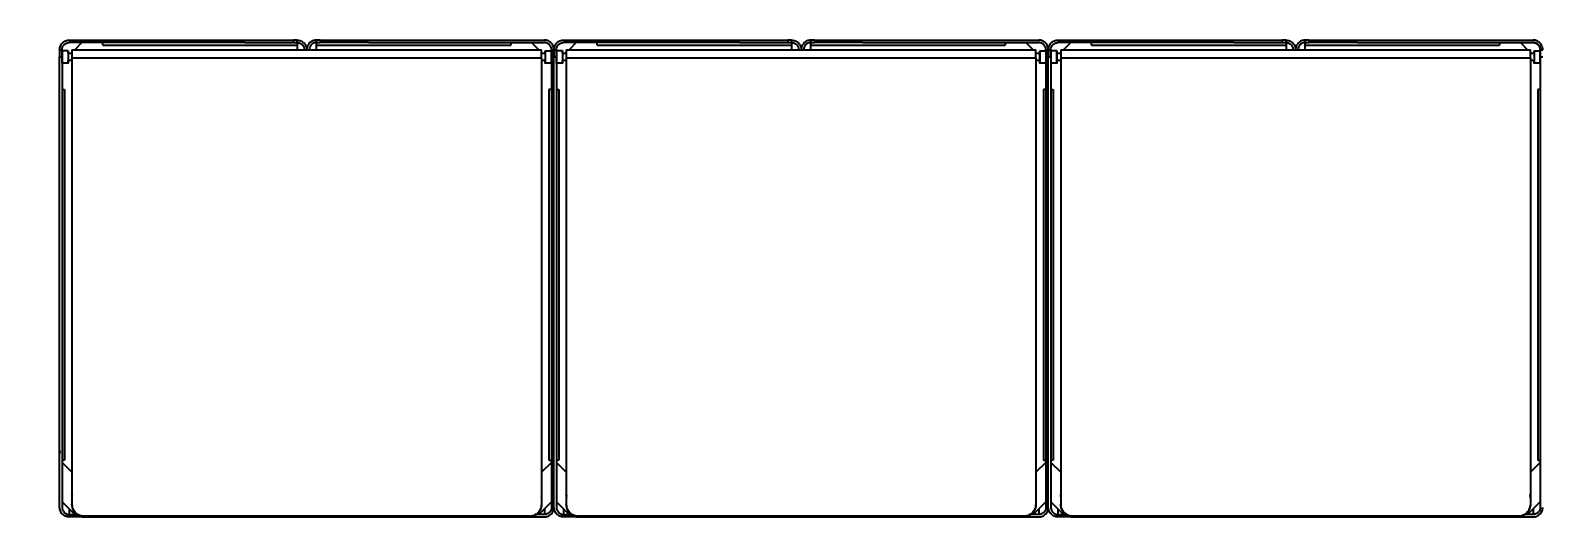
# Model space of a CAD drawing. Header units: millimetres. Extents: x 10782 to 23587, y 24555 to 29687.
# Drawn here: x 21192 to 22415, y 26715 to 27117 of the extents above; entities that cross this region are included whole.
import ezdxf

# ---------------------------------------------------------------- set-up
doc = ezdxf.new("R2010")
doc.units = ezdxf.units.MM
doc.header["$LTSCALE"] = 3
doc.layers.add('DomyÅ›lny', color=7, linetype='Continuous')
doc.styles.get("Standard").update_dxf_attribs({"font": 'arial.ttf'})
doc.dimstyles.new('MATEUSZ', dxfattribs={"dimtxt": 35, "dimasz": 16, "dimexe": 0.18, "dimexo": 0.0625, "dimgap": 0.09, "dimtad": 0, "dimdec": 0, "dimdsep": 46, "dimtxsty": 'Standard', "dimblk": 'DOT', "dimcen": 0.09, "dimse1": 1, "dimse2": 1, "dimadec": 0, "dimazin": 0, "dimtfac": 1, "dimtdec": 0, "dimtofl": 0, "dimtmove": 0, "dimatfit": 3, "dimfxl": 1, "dimtolj": 1, "dimtzin": 0, "dimlwd": 9, "dimlwe": 9, "dimarcsym": 0})

# ---------------------------------------------------------------- blocks, each defined once
blk = doc.blocks.new('_Dot')
at = {"color": 0, "linetype": 'ByBlock', "lineweight": -2}
blk.add_line((-0.5, 0), (-1, 0), dxfattribs=at)
at = {"color": 0, "linetype": 'ByBlock', "const_width": 0.5}
blk.add_lwpolyline([(-0.25, 0, 1), (0.25, 0, 1)], format="xyb", close=True, dxfattribs=at)
blk = doc.blocks.new('*D72')
at = {"color": 0, "lineweight": 9, "transparency": 16777216}
for p, q in [((20998.5, 27092.6), (20998.5, 26954.4)), ((20998.5, 26738.6), (20998.5, 26876.9))]:
    blk.add_line(p, q, dxfattribs=at)
at = {"layer": 'Defpoints', "color": 0, "transparency": 16777216}
for p in [(20998.5, 27108.6), (21223.1, 27108.6), (21235.3, 26722.6)]:
    blk.add_point(p, dxfattribs=at)
at = {"color": 0, "lineweight": 9, "transparency": 16777216, "xscale": 16, "yscale": 16, "zscale": 16}
for p, rotation in [((20998.5, 27108.6), 90), ((20998.5, 26722.6), 270)]:
    blk.add_blockref('_Dot', p, dxfattribs=dict(at, rotation=rotation))
at = {"color": 0, "transparency": 16777216, "insert": (20998.5, 26915.6), "char_height": 35, "attachment_point": 5, "rotation": 90}
blk.add_mtext('\\A1;386', dxfattribs=at)

msp = doc.modelspace()

# ---------------------------------------------------------------- linework, layer by layer
at = {"layer": 'DomyÅ›lny'}
for p, q in [((21223.1, 27108.6), (21404.6, 27108.6)), ((21365.3, 27106.6), (21223.1, 27106.6)), ((21233.4, 27106.6), (21227.7, 27100.8)), ((21250.3, 27104.6), (21250.3, 27106.6)), ((21365.3, 27106.6), (21404.6, 27106.6)), ((21404.6, 27108.6), (21404.6, 27106.6)), ((21407.6, 27108.6), (21407.6, 27106.6)), ((21407.6, 27106.6), (21407.6, 27108.6)), ((21407.6, 27106.6), (21407.6, 27104.6)), ((21407.6, 27106.6), (21407.6, 27100.8)), ((21423.1, 27108.6), (21423.1, 27106.6)), ((21423.1, 27106.6), (21423.1, 27108.6)), ((21423.1, 27104.6), (21423.1, 27106.6)), ((21423.1, 27100.8), (21423.1, 27106.6)), ((21426.1, 27108.6), (21426.1, 27106.6)), ((21426.1, 27108.6), (21607.6, 27108.6)), ((21465.3, 27106.6), (21426.1, 27106.6)), ((21465.3, 27106.6), (21607.6, 27106.6)), ((21580.3, 27106.6), (21580.3, 27104.6)), ((21597.2, 27106.6), (21603, 27100.8)), ((21623.1, 27108.6), (21804.6, 27108.6)), ((21765.3, 27106.6), (21623.1, 27106.6)), ((21633.4, 27106.6), (21627.7, 27100.8)), ((21650.3, 27104.6), (21650.3, 27106.6)), ((21765.3, 27106.6), (21804.6, 27106.6)), ((21804.6, 27108.6), (21804.6, 27106.6)), ((21807.6, 27106.6), (21807.6, 27108.6)), ((21807.6, 27108.6), (21807.6, 27106.6)), ((21807.6, 27106.6), (21807.6, 27104.6)), ((21807.6, 27106.6), (21807.6, 27100.8)), ((21823.1, 27108.6), (21823.1, 27106.6)), ((21823.1, 27106.6), (21823.1, 27108.6)), ((21823.1, 27104.6), (21823.1, 27106.6)), ((21823.1, 27100.8), (21823.1, 27106.6)), ((21826.1, 27108.6), (22007.6, 27108.6)), ((21826.1, 27108.6), (21826.1, 27106.6)), ((21865.3, 27106.6), (21826.1, 27106.6)), ((21865.3, 27106.6), (22007.6, 27106.6)), ((21980.3, 27106.6), (21980.3, 27104.6)), ((21997.2, 27106.6), (22003, 27100.8)), ((22023.1, 27108.6), (22204.6, 27108.6)), ((22165.3, 27106.6), (22023.1, 27106.6)), ((22033.4, 27106.6), (22027.7, 27100.8)), ((22050.3, 27104.6), (22050.3, 27106.6)), ((22165.3, 27106.6), (22204.6, 27106.6)), ((22204.6, 27108.6), (22204.6, 27106.6)), ((22207.6, 27108.6), (22207.6, 27106.6)), ((22207.6, 27106.6), (22207.6, 27108.6)), ((22207.6, 27106.6), (22207.6, 27104.6)), ((22207.6, 27106.6), (22207.6, 27100.8)), ((22223.1, 27108.6), (22223.1, 27106.6)), ((22223.1, 27106.6), (22223.1, 27108.6)), ((22223.1, 27104.6), (22223.1, 27106.6)), ((22223.1, 27100.8), (22223.1, 27106.6)), ((22226.1, 27108.6), (22407.6, 27108.6)), ((22226.1, 27108.6), (22226.1, 27106.6)), ((22265.3, 27106.6), (22226.1, 27106.6)), ((22265.3, 27106.6), (22407.6, 27106.6)), ((22380.3, 27106.6), (22380.3, 27104.6)), ((22397.2, 27106.6), (22403, 27100.8)), ((21215.3, 27100.8), (21217.3, 27100.8)), ((21215.3, 26730.3), (21215.3, 27095)), ((21215.3, 27095), (21217.3, 27095)), ((21222.3, 27100), (21217.3, 27100)), ((21217.3, 27095), (21217.3, 26730.3)), ((21222.3, 27098), (21225.3, 27098)), ((21225.3, 27100.8), (21605.3, 27100.8)), ((21225.3, 27094.2), (21225.3, 26733)), ((21225.3, 27094.2), (21605.3, 27094.2)), ((21250.3, 27104.6), (21407.6, 27104.6)), ((21423.1, 27104.6), (21580.3, 27104.6)), ((21605.3, 27098), (21608.3, 27098)), ((21605.3, 27094.2), (21605.3, 26733)), ((21608.3, 27100), (21613.3, 27100)), ((21613.3, 27100.8), (21615.3, 27100.8)), ((21613.3, 27095), (21613.3, 26730.3)), ((21613.3, 27095), (21615.3, 27095)), ((21615.3, 27100.8), (21617.3, 27100.8)), ((21615.3, 26730.3), (21615.3, 27095)), ((21615.3, 26730.3), (21615.3, 27095)), ((21615.3, 27095), (21617.3, 27095)), ((21622.3, 27100), (21617.3, 27100)), ((21617.3, 27095), (21617.3, 26730.3)), ((21622.3, 27098), (21625.3, 27098)), ((21625.3, 27100.8), (22005.3, 27100.8)), ((21625.3, 27094.2), (21625.3, 26733)), ((21625.3, 27094.2), (22005.3, 27094.2)), ((21650.3, 27104.6), (21807.6, 27104.6)), ((21823.1, 27104.6), (21980.3, 27104.6)), ((22005.3, 27098), (22008.3, 27098)), ((22005.3, 27094.2), (22005.3, 26733)), ((22008.3, 27100), (22013.3, 27100)), ((22013.3, 27100.8), (22015.3, 27100.8)), ((22013.3, 27095), (22013.3, 26730.3)), ((22013.3, 27095), (22015.3, 27095)), ((22015.3, 27100.8), (22017.3, 27100.8)), ((22015.3, 26730.3), (22015.3, 27095)), ((22015.3, 27095), (22017.3, 27095)), ((22015.3, 26730.3), (22015.3, 27095)), ((22022.3, 27100), (22017.3, 27100)), ((22017.3, 27095), (22017.3, 26730.3)), ((22022.3, 27098), (22025.3, 27098)), ((22025.3, 27100.8), (22405.3, 27100.8)), ((22025.3, 27094.2), (22025.3, 26733)), ((22025.3, 27094.2), (22405.3, 27094.2)), ((22050.3, 27104.6), (22207.6, 27104.6)), ((22223.1, 27104.6), (22380.3, 27104.6)), ((22405.3, 27098), (22408.3, 27098)), ((22405.3, 27094.2), (22405.3, 26733)), ((22408.3, 27100), (22413.3, 27100)), ((22413.3, 27100.8), (22415.3, 27100.8)), ((22413.3, 27095), (22413.3, 26730.3)), ((22413.3, 27095), (22415.3, 27095)), ((21222.3, 27090), (21217.3, 27090)), ((21225.3, 27092), (21222.3, 27092)), ((21608.3, 27092), (21605.3, 27092)), ((21613.3, 27090), (21608.3, 27090)), ((21622.3, 27090), (21617.3, 27090)), ((21625.3, 27092), (21622.3, 27092)), ((22008.3, 27092), (22005.3, 27092)), ((22013.3, 27090), (22008.3, 27090)), ((22022.3, 27090), (22017.3, 27090)), ((22025.3, 27092), (22022.3, 27092)), ((22408.3, 27092), (22405.3, 27092)), ((22413.3, 27090), (22408.3, 27090)), ((21217.3, 27068.5), (21219.3, 27068.5)), ((21219.3, 27068.5), (21219.3, 26768.5)), ((21611.3, 27068.5), (21611.3, 26768.5)), ((21613.3, 27068.5), (21611.3, 27068.5)), ((21617.3, 27068.5), (21619.3, 27068.5)), ((21619.3, 27068.5), (21619.3, 26768.5)), ((22013.3, 27068.5), (22011.3, 27068.5)), ((22011.3, 27068.5), (22011.3, 26768.5)), ((22017.3, 27068.5), (22019.3, 27068.5)), ((22019.3, 27068.5), (22019.3, 26768.5)), ((22413.3, 27068.5), (22411.3, 27068.5)), ((22411.3, 27068.5), (22411.3, 26768.5)), ((21219.3, 26768.5), (21217.3, 26768.5)), ((21217.3, 26766.8), (21225.3, 26758.8)), ((21613.3, 26766.8), (21605.3, 26758.8)), ((21611.3, 26768.5), (21613.3, 26768.5)), ((21619.3, 26768.5), (21617.3, 26768.5)), ((21617.3, 26766.8), (21625.3, 26758.8)), ((22013.3, 26766.8), (22005.3, 26758.8)), ((22011.3, 26768.5), (22013.3, 26768.5)), ((22019.3, 26768.5), (22017.3, 26768.5)), ((22017.3, 26766.8), (22025.3, 26758.8)), ((22413.3, 26766.8), (22405.3, 26758.8)), ((22411.3, 26768.5), (22413.3, 26768.5)), ((21217.3, 26734.9), (21227.6, 26724.6)), ((21223.1, 26729.1), (21223.1, 26724.6)), ((21225.3, 26733), (21225.3, 26732.5)), ((21613.3, 26734.9), (21603.1, 26724.6)), ((21605.3, 26733), (21605.3, 26732.5)), ((21607.6, 26729.1), (21607.6, 26724.6)), ((21617.3, 26734.9), (21627.6, 26724.6)), ((21623.1, 26729.1), (21623.1, 26724.6)), ((21625.3, 26733), (21625.3, 26732.5)), ((22013.3, 26734.9), (22003.1, 26724.6)), ((22005.3, 26733), (22005.3, 26732.5)), ((22007.6, 26729.1), (22007.6, 26724.6)), ((22017.3, 26734.9), (22027.6, 26724.6)), ((22023.1, 26729.1), (22023.1, 26724.6)), ((22025.3, 26733), (22025.3, 26732.5)), ((22413.3, 26734.9), (22403.1, 26724.6)), ((22405.3, 26733), (22405.3, 26732.5)), ((22407.6, 26729.1), (22407.6, 26724.6)), ((21223.1, 26724.6), (21230.1, 26724.6)), ((21259.4, 26722.6), (21223.1, 26722.6)), ((21595.3, 26723.2), (21235.3, 26723.2)), ((21235.3, 26723.2), (21235.3, 26722.6)), ((21235.3, 26722.6), (21595.3, 26722.6)), ((21571.2, 26722.6), (21607.6, 26722.6)), ((21595.3, 26723.2), (21595.3, 26722.6)), ((21607.6, 26724.6), (21600.6, 26724.6)), ((21623.1, 26724.6), (21630.1, 26724.6)), ((21659.4, 26722.6), (21623.1, 26722.6)), ((21995.3, 26723.2), (21635.3, 26723.2)), ((21635.3, 26723.2), (21635.3, 26722.6)), ((21635.3, 26722.6), (21995.3, 26722.6)), ((21971.2, 26722.6), (22007.6, 26722.6)), ((21995.3, 26723.2), (21995.3, 26722.6)), ((22007.6, 26724.6), (22000.6, 26724.6)), ((22023.1, 26724.6), (22030.1, 26724.6)), ((22059.4, 26722.6), (22023.1, 26722.6)), ((22035.3, 26723.2), (22035.3, 26722.6)), ((22395.3, 26723.2), (22035.3, 26723.2)), ((22035.3, 26722.6), (22395.3, 26722.6)), ((22371.2, 26722.6), (22407.6, 26722.6)), ((22395.3, 26723.2), (22395.3, 26722.6)), ((22407.6, 26724.6), (22400.6, 26724.6))]:
    msp.add_line(p, q, dxfattribs=at)
for points in [[(21215.3, 27100.8, 0), (21215.4, 27101.6, 0), (21215.5, 27102.4, 0), (21215.7, 27103.1, 0), (21215.9, 27103.8, 0), (21216.3, 27104.5, 0), (21216.7, 27105.2, 0), (21217.1, 27105.8, 0), (21217.6, 27106.4, 0), (21218.2, 27106.9, 0), (21218.8, 27107.3, 0), (21219.5, 27107.7, 0), (21220.2, 27108, 0), (21220.9, 27108.3, 0), (21221.6, 27108.5, 0), (21222.3, 27108.6, 0), (21223.1, 27108.6, 0)], [(21217.3, 27100.8, 0), (21217.4, 27101.4, 0), (21217.4, 27102, 0), (21217.6, 27102.5, 0), (21217.8, 27103.1, 0), (21218, 27103.6, 0), (21218.3, 27104.1, 0), (21218.7, 27104.5, 0), (21219.1, 27105, 0), (21219.5, 27105.3, 0), (21219.9, 27105.7, 0), (21220.4, 27105.9, 0), (21220.9, 27106.2, 0), (21221.5, 27106.4, 0), (21222, 27106.5, 0), (21222.5, 27106.6, 0), (21223.1, 27106.6, 0)], [(21407.6, 27108.6, 0), (21407.6, 27108.6, 0), (21407.6, 27108.6, 0), (21407.6, 27108.6, 0), (21407.6, 27108.6, 0), (21407.6, 27108.6, 0), (21407.6, 27108.6, 0), (21407.6, 27108.6, 0), (21407.6, 27108.6, 0), (21407.6, 27108.6, 0), (21407.6, 27108.6, 0), (21407.6, 27108.6, 0), (21407.6, 27108.6, 0), (21407.5, 27108.6, 0), (21407.5, 27108.6, 0), (21407.2, 27108.6, 0), (21404.6, 27108.6, 0)], [(21404.6, 27106.6, 0), (21407.6, 27106.6, 0)], [(21407.6, 27108.6, 0), (21408.3, 27108.6, 0), (21409.1, 27108.4, 0), (21409.9, 27108.3, 0), (21410.6, 27108, 0), (21411.3, 27107.7, 0), (21411.9, 27107.3, 0), (21412.5, 27106.8, 0), (21413.1, 27106.3, 0), (21413.6, 27105.7, 0), (21414.1, 27105.1, 0), (21414.4, 27104.4, 0), (21414.8, 27103.8, 0), (21415, 27103.1, 0), (21415.2, 27102.3, 0), (21415.3, 27101.6, 0), (21415.3, 27100.8, 0)], [(21407.6, 27106.6, 0), (21408.2, 27106.6, 0), (21408.7, 27106.5, 0), (21409.3, 27106.3, 0), (21409.8, 27106.1, 0), (21410.3, 27105.9, 0), (21410.8, 27105.6, 0), (21411.3, 27105.3, 0), (21411.7, 27104.9, 0), (21412.1, 27104.4, 0), (21412.4, 27104, 0), (21412.7, 27103.5, 0), (21412.9, 27103, 0), (21413.1, 27102.5, 0), (21413.2, 27101.9, 0), (21413.3, 27101.4, 0), (21413.3, 27100.8, 0)], [(21423.1, 27108.6, 0), (21422.3, 27108.6, 0), (21421.6, 27108.4, 0), (21420.8, 27108.3, 0), (21420.1, 27108, 0), (21419.4, 27107.7, 0), (21418.7, 27107.3, 0), (21418.1, 27106.8, 0), (21417.6, 27106.3, 0), (21417.1, 27105.7, 0), (21416.6, 27105.1, 0), (21416.2, 27104.4, 0), (21415.9, 27103.8, 0), (21415.7, 27103.1, 0), (21415.5, 27102.3, 0), (21415.4, 27101.6, 0), (21415.3, 27100.8, 0)], [(21423.1, 27106.6, 0), (21422.5, 27106.6, 0), (21421.9, 27106.5, 0), (21421.4, 27106.3, 0), (21420.8, 27106.1, 0), (21420.3, 27105.9, 0), (21419.8, 27105.6, 0), (21419.4, 27105.3, 0), (21419, 27104.9, 0), (21418.6, 27104.4, 0), (21418.3, 27104, 0), (21418, 27103.5, 0), (21417.8, 27103, 0), (21417.6, 27102.5, 0), (21417.4, 27101.9, 0), (21417.4, 27101.4, 0), (21417.3, 27100.8, 0)], [(21426.1, 27108.6, 0), (21423.1, 27108.6, 0)], [(21423.1, 27106.6, 0), (21423.1, 27106.6, 0), (21423.1, 27106.6, 0), (21423.1, 27106.6, 0), (21423.1, 27106.6, 0), (21423.1, 27106.6, 0), (21423.1, 27106.6, 0), (21423.1, 27106.6, 0), (21423.1, 27106.6, 0), (21423.1, 27106.6, 0), (21423.1, 27106.6, 0), (21423.1, 27106.6, 0), (21423.1, 27106.6, 0), (21423.1, 27106.6, 0), (21423.2, 27106.6, 0), (21423.5, 27106.6, 0), (21426.1, 27106.6, 0)], [(21615.3, 27100.8, 0), (21615.3, 27101.6, 0), (21615.2, 27102.4, 0), (21615, 27103.1, 0), (21614.7, 27103.8, 0), (21614.4, 27104.5, 0), (21614, 27105.2, 0), (21613.5, 27105.8, 0), (21613, 27106.4, 0), (21612.4, 27106.9, 0), (21611.8, 27107.3, 0), (21611.2, 27107.7, 0), (21610.5, 27108, 0), (21609.8, 27108.3, 0), (21609.1, 27108.5, 0), (21608.3, 27108.6, 0), (21607.6, 27108.6, 0)], [(21613.3, 27100.8, 0), (21613.3, 27101.4, 0), (21613.2, 27102, 0), (21613.1, 27102.5, 0), (21612.9, 27103.1, 0), (21612.6, 27103.6, 0), (21612.3, 27104.1, 0), (21612, 27104.5, 0), (21611.6, 27105, 0), (21611.2, 27105.3, 0), (21610.7, 27105.7, 0), (21610.2, 27105.9, 0), (21609.7, 27106.2, 0), (21609.2, 27106.4, 0), (21608.7, 27106.5, 0), (21608.1, 27106.6, 0), (21607.6, 27106.6, 0)], [(21615.3, 27100.8, 0), (21615.4, 27101.6, 0), (21615.5, 27102.4, 0), (21615.7, 27103.1, 0), (21615.9, 27103.8, 0), (21616.3, 27104.5, 0), (21616.7, 27105.2, 0), (21617.1, 27105.8, 0), (21617.6, 27106.4, 0), (21618.2, 27106.9, 0), (21618.8, 27107.3, 0), (21619.5, 27107.7, 0), (21620.2, 27108, 0), (21620.9, 27108.3, 0), (21621.6, 27108.5, 0), (21622.3, 27108.6, 0), (21623.1, 27108.6, 0)], [(21617.3, 27100.8, 0), (21617.4, 27101.4, 0), (21617.4, 27102, 0), (21617.6, 27102.5, 0), (21617.8, 27103.1, 0), (21618, 27103.6, 0), (21618.3, 27104.1, 0), (21618.7, 27104.5, 0), (21619.1, 27105, 0), (21619.5, 27105.3, 0), (21619.9, 27105.7, 0), (21620.4, 27105.9, 0), (21620.9, 27106.2, 0), (21621.5, 27106.4, 0), (21622, 27106.5, 0), (21622.5, 27106.6, 0), (21623.1, 27106.6, 0)], [(21807.6, 27108.6, 0), (21807.6, 27108.6, 0), (21807.6, 27108.6, 0), (21807.6, 27108.6, 0), (21807.6, 27108.6, 0), (21807.6, 27108.6, 0), (21807.6, 27108.6, 0), (21807.6, 27108.6, 0), (21807.6, 27108.6, 0), (21807.6, 27108.6, 0), (21807.6, 27108.6, 0), (21807.6, 27108.6, 0), (21807.6, 27108.6, 0), (21807.6, 27108.6, 0), (21807.5, 27108.6, 0), (21807.5, 27108.6, 0), (21807.2, 27108.6, 0), (21804.6, 27108.6, 0)], [(21804.6, 27106.6, 0), (21807.6, 27106.6, 0)], [(21807.6, 27108.6, 0), (21808.3, 27108.6, 0), (21809.1, 27108.4, 0), (21809.9, 27108.3, 0), (21810.6, 27108, 0), (21811.3, 27107.7, 0), (21811.9, 27107.3, 0), (21812.5, 27106.8, 0), (21813.1, 27106.3, 0), (21813.6, 27105.7, 0), (21814.1, 27105.1, 0), (21814.4, 27104.4, 0), (21814.8, 27103.8, 0), (21815, 27103.1, 0), (21815.2, 27102.3, 0), (21815.3, 27101.6, 0), (21815.3, 27100.8, 0)], [(21807.6, 27106.6, 0), (21808.2, 27106.6, 0), (21808.7, 27106.5, 0), (21809.3, 27106.3, 0), (21809.8, 27106.1, 0), (21810.3, 27105.9, 0), (21810.8, 27105.6, 0), (21811.3, 27105.3, 0), (21811.7, 27104.9, 0), (21812.1, 27104.4, 0), (21812.4, 27104, 0), (21812.7, 27103.5, 0), (21812.9, 27103, 0), (21813.1, 27102.5, 0), (21813.2, 27101.9, 0), (21813.3, 27101.4, 0), (21813.3, 27100.8, 0)], [(21823.1, 27108.6, 0), (21822.3, 27108.6, 0), (21821.6, 27108.4, 0), (21820.8, 27108.3, 0), (21820.1, 27108, 0), (21819.4, 27107.7, 0), (21818.7, 27107.3, 0), (21818.1, 27106.8, 0), (21817.6, 27106.3, 0), (21817.1, 27105.7, 0), (21816.6, 27105.1, 0), (21816.2, 27104.4, 0), (21815.9, 27103.8, 0), (21815.7, 27103.1, 0), (21815.5, 27102.3, 0), (21815.4, 27101.6, 0), (21815.3, 27100.8, 0)], [(21823.1, 27106.6, 0), (21822.5, 27106.6, 0), (21821.9, 27106.5, 0), (21821.4, 27106.3, 0), (21820.8, 27106.1, 0), (21820.3, 27105.9, 0), (21819.8, 27105.6, 0), (21819.4, 27105.3, 0), (21819, 27104.9, 0), (21818.6, 27104.4, 0), (21818.3, 27104, 0), (21818, 27103.5, 0), (21817.8, 27103, 0), (21817.6, 27102.5, 0), (21817.4, 27101.9, 0), (21817.4, 27101.4, 0), (21817.3, 27100.8, 0)], [(21826.1, 27108.6, 0), (21823.1, 27108.6, 0)], [(21823.1, 27106.6, 0), (21823.1, 27106.6, 0), (21823.1, 27106.6, 0), (21823.1, 27106.6, 0), (21823.1, 27106.6, 0), (21823.1, 27106.6, 0), (21823.1, 27106.6, 0), (21823.1, 27106.6, 0), (21823.1, 27106.6, 0), (21823.1, 27106.6, 0), (21823.1, 27106.6, 0), (21823.1, 27106.6, 0), (21823.1, 27106.6, 0), (21823.1, 27106.6, 0), (21823.1, 27106.6, 0), (21823.2, 27106.6, 0), (21823.5, 27106.6, 0), (21826.1, 27106.6, 0)], [(22015.3, 27100.8, 0), (22015.3, 27101.6, 0), (22015.2, 27102.4, 0), (22015, 27103.1, 0), (22014.7, 27103.8, 0), (22014.4, 27104.5, 0), (22014, 27105.2, 0), (22013.5, 27105.8, 0), (22013, 27106.4, 0), (22012.4, 27106.9, 0), (22011.8, 27107.3, 0), (22011.2, 27107.7, 0), (22010.5, 27108, 0), (22009.8, 27108.3, 0), (22009.1, 27108.5, 0), (22008.3, 27108.6, 0), (22007.6, 27108.6, 0)], [(22013.3, 27100.8, 0), (22013.3, 27101.4, 0), (22013.2, 27102, 0), (22013.1, 27102.5, 0), (22012.9, 27103.1, 0), (22012.6, 27103.6, 0), (22012.3, 27104.1, 0), (22012, 27104.5, 0), (22011.6, 27105, 0), (22011.2, 27105.3, 0), (22010.7, 27105.7, 0), (22010.2, 27105.9, 0), (22009.7, 27106.2, 0), (22009.2, 27106.4, 0), (22008.7, 27106.5, 0), (22008.1, 27106.6, 0), (22007.6, 27106.6, 0)], [(22015.3, 27100.8, 0), (22015.4, 27101.6, 0), (22015.5, 27102.4, 0), (22015.7, 27103.1, 0), (22015.9, 27103.8, 0), (22016.3, 27104.5, 0), (22016.7, 27105.2, 0), (22017.1, 27105.8, 0), (22017.6, 27106.4, 0), (22018.2, 27106.9, 0), (22018.8, 27107.3, 0), (22019.5, 27107.7, 0), (22020.2, 27108, 0), (22020.9, 27108.3, 0), (22021.6, 27108.5, 0), (22022.3, 27108.6, 0), (22023.1, 27108.6, 0)], [(22017.3, 27100.8, 0), (22017.4, 27101.4, 0), (22017.4, 27102, 0), (22017.6, 27102.5, 0), (22017.8, 27103.1, 0), (22018, 27103.6, 0), (22018.3, 27104.1, 0), (22018.7, 27104.5, 0), (22019.1, 27105, 0), (22019.5, 27105.3, 0), (22019.9, 27105.7, 0), (22020.4, 27105.9, 0), (22020.9, 27106.2, 0), (22021.5, 27106.4, 0), (22022, 27106.5, 0), (22022.5, 27106.6, 0), (22023.1, 27106.6, 0)], [(22207.6, 27108.6, 0), (22207.6, 27108.6, 0), (22207.6, 27108.6, 0), (22207.6, 27108.6, 0), (22207.6, 27108.6, 0), (22207.6, 27108.6, 0), (22207.6, 27108.6, 0), (22207.6, 27108.6, 0), (22207.6, 27108.6, 0), (22207.6, 27108.6, 0), (22207.6, 27108.6, 0), (22207.6, 27108.6, 0), (22207.6, 27108.6, 0), (22207.6, 27108.6, 0), (22207.5, 27108.6, 0), (22207.5, 27108.6, 0), (22207.2, 27108.6, 0), (22204.6, 27108.6, 0)], [(22204.6, 27106.6, 0), (22207.6, 27106.6, 0)], [(22207.6, 27108.6, 0), (22208.3, 27108.6, 0), (22209.1, 27108.4, 0), (22209.9, 27108.3, 0), (22210.6, 27108, 0), (22211.3, 27107.7, 0), (22211.9, 27107.3, 0), (22212.5, 27106.8, 0), (22213.1, 27106.3, 0), (22213.6, 27105.7, 0), (22214.1, 27105.1, 0), (22214.4, 27104.4, 0), (22214.8, 27103.8, 0), (22215, 27103.1, 0), (22215.2, 27102.3, 0), (22215.3, 27101.6, 0), (22215.3, 27100.8, 0)], [(22207.6, 27106.6, 0), (22208.2, 27106.6, 0), (22208.7, 27106.5, 0), (22209.3, 27106.3, 0), (22209.8, 27106.1, 0), (22210.3, 27105.9, 0), (22210.8, 27105.6, 0), (22211.3, 27105.3, 0), (22211.7, 27104.9, 0), (22212.1, 27104.4, 0), (22212.4, 27104, 0), (22212.7, 27103.5, 0), (22212.9, 27103, 0), (22213.1, 27102.5, 0), (22213.2, 27101.9, 0), (22213.3, 27101.4, 0), (22213.3, 27100.8, 0)], [(22223.1, 27108.6, 0), (22222.3, 27108.6, 0), (22221.6, 27108.4, 0), (22220.8, 27108.3, 0), (22220.1, 27108, 0), (22219.4, 27107.7, 0), (22218.7, 27107.3, 0), (22218.1, 27106.8, 0), (22217.6, 27106.3, 0), (22217.1, 27105.7, 0), (22216.6, 27105.1, 0), (22216.2, 27104.4, 0), (22215.9, 27103.8, 0), (22215.7, 27103.1, 0), (22215.5, 27102.3, 0), (22215.4, 27101.6, 0), (22215.3, 27100.8, 0)], [(22223.1, 27106.6, 0), (22222.5, 27106.6, 0), (22221.9, 27106.5, 0), (22221.4, 27106.3, 0), (22220.8, 27106.1, 0), (22220.3, 27105.9, 0), (22219.8, 27105.6, 0), (22219.4, 27105.3, 0), (22219, 27104.9, 0), (22218.6, 27104.4, 0), (22218.3, 27104, 0), (22218, 27103.5, 0), (22217.8, 27103, 0), (22217.6, 27102.5, 0), (22217.4, 27101.9, 0), (22217.4, 27101.4, 0), (22217.3, 27100.8, 0)], [(22226.1, 27108.6, 0), (22223.1, 27108.6, 0)], [(22223.1, 27106.6, 0), (22223.1, 27106.6, 0), (22223.1, 27106.6, 0), (22223.1, 27106.6, 0), (22223.1, 27106.6, 0), (22223.1, 27106.6, 0), (22223.1, 27106.6, 0), (22223.1, 27106.6, 0), (22223.1, 27106.6, 0), (22223.1, 27106.6, 0), (22223.1, 27106.6, 0), (22223.1, 27106.6, 0), (22223.1, 27106.6, 0), (22223.1, 27106.6, 0), (22223.1, 27106.6, 0), (22223.2, 27106.6, 0), (22223.5, 27106.6, 0), (22226.1, 27106.6, 0)], [(22415.3, 27100.8, 0), (22415.3, 27101.6, 0), (22415.2, 27102.4, 0), (22415, 27103.1, 0), (22414.7, 27103.8, 0), (22414.4, 27104.5, 0), (22414, 27105.2, 0), (22413.5, 27105.8, 0), (22413, 27106.4, 0), (22412.4, 27106.9, 0), (22411.8, 27107.3, 0), (22411.2, 27107.7, 0), (22410.5, 27108, 0), (22409.8, 27108.3, 0), (22409.1, 27108.5, 0), (22408.3, 27108.6, 0), (22407.6, 27108.6, 0)], [(22413.3, 27100.8, 0), (22413.3, 27101.4, 0), (22413.2, 27102, 0), (22413.1, 27102.5, 0), (22412.9, 27103.1, 0), (22412.6, 27103.6, 0), (22412.3, 27104.1, 0), (22412, 27104.5, 0), (22411.6, 27105, 0), (22411.2, 27105.3, 0), (22410.7, 27105.7, 0), (22410.2, 27105.9, 0), (22409.7, 27106.2, 0), (22409.2, 27106.4, 0), (22408.7, 27106.5, 0), (22408.1, 27106.6, 0), (22407.6, 27106.6, 0)], [(22407.6, 27106.6, 0), (22408.2, 27106.6, 0), (22408.7, 27106.5, 0), (22409.3, 27106.3, 0), (22409.8, 27106.1, 0), (22410.3, 27105.9, 0), (22410.8, 27105.6, 0), (22411.3, 27105.3, 0), (22411.7, 27104.9, 0), (22412.1, 27104.4, 0), (22412.4, 27104, 0), (22412.7, 27103.5, 0), (22412.9, 27103, 0), (22413.1, 27102.5, 0), (22413.2, 27101.9, 0), (22413.3, 27101.4, 0), (22413.3, 27100.8, 0)], [(21215.3, 27100.8, 0), (21215.3, 27100.8, 0), (21215.3, 27100.8, 0), (21215.3, 27100.8, 0), (21215.3, 27100.8, 0), (21215.3, 27100.8, 0), (21215.3, 27100.8, 0), (21215.3, 27100.8, 0), (21215.3, 27100.8, 0), (21215.3, 27100.8, 0), (21215.3, 27100.8, 0), (21215.3, 27100.8, 0), (21215.3, 27100.8, 0), (21215.3, 27100.8, 0), (21215.3, 27100.6, 0), (21215.3, 27099.1, 0), (21215.3, 27095, 0)], [(21217.3, 27095, 0), (21217.3, 27100.8, 0)], [(21222.3, 27100, 0), (21222.3, 27100, 0), (21222.3, 27100, 0), (21222.3, 27100, 0), (21222.3, 27100, 0), (21222.3, 27100, 0), (21222.3, 27100, 0), (21222.3, 27100, 0), (21222.3, 27100, 0), (21222.3, 27100, 0), (21222.3, 27100, 0), (21222.3, 27100, 0), (21222.3, 27100, 0), (21222.3, 27100, 0), (21222.3, 27099.8, 0), (21222.3, 27099, 0), (21222.3, 27093, 0), (21222.3, 27090.1, 0), (21222.3, 27090, 0), (21222.3, 27090, 0), (21222.3, 27090, 0), (21222.3, 27090, 0), (21222.3, 27090, 0), (21222.3, 27090, 0), (21222.3, 27090, 0), (21222.3, 27090, 0), (21222.3, 27090, 0), (21222.3, 27090, 0), (21222.3, 27090, 0), (21222.3, 27090, 0), (21222.3, 27090, 0), (21222.3, 27090, 0), (21222.3, 27090, 0), (21222.3, 27090, 0), (21222.3, 27090, 0), (21222.3, 27090, 0), (21222.3, 27090, 0), (21222.3, 27090.1, 0), (21222.3, 27090.1, 0), (21222.3, 27090.3, 0), (21222.3, 27092, 0)], [(21222.3, 27098, 0), (21222.3, 27100, 0)], [(21225.3, 27100.8, 0), (21225.3, 27100.8, 0), (21225.3, 27100.8, 0), (21225.3, 27100.8, 0), (21225.3, 27100.8, 0), (21225.3, 27100.8, 0), (21225.3, 27100.8, 0), (21225.3, 27100.8, 0), (21225.3, 27100.8, 0), (21225.3, 27100.8, 0), (21225.3, 27100.8, 0), (21225.3, 27100.8, 0), (21225.3, 27100.8, 0), (21225.3, 27100.8, 0), (21225.3, 27100.8, 0), (21225.3, 27100.6, 0), (21225.3, 27100, 0), (21225.3, 27094.2, 0)], [(21605.3, 27094.2, 0), (21605.3, 27100.8, 0)], [(21608.3, 27100, 0), (21608.3, 27100, 0), (21608.3, 27100, 0), (21608.3, 27100, 0), (21608.3, 27100, 0), (21608.3, 27100, 0), (21608.3, 27100, 0), (21608.3, 27100, 0), (21608.3, 27100, 0), (21608.3, 27100, 0), (21608.3, 27100, 0), (21608.3, 27100, 0), (21608.3, 27100, 0), (21608.3, 27100, 0), (21608.3, 27099.8, 0), (21608.3, 27099, 0), (21608.3, 27093, 0), (21608.3, 27090.1, 0), (21608.3, 27090, 0), (21608.3, 27090, 0), (21608.3, 27090, 0), (21608.3, 27090, 0), (21608.3, 27090, 0), (21608.3, 27090, 0), (21608.3, 27090, 0), (21608.3, 27090, 0), (21608.3, 27090, 0), (21608.3, 27090, 0), (21608.3, 27090, 0), (21608.3, 27090, 0), (21608.3, 27090, 0), (21608.3, 27090, 0), (21608.3, 27090, 0), (21608.3, 27090, 0), (21608.3, 27090, 0), (21608.3, 27090, 0), (21608.3, 27090, 0), (21608.3, 27090.1, 0), (21608.3, 27090.1, 0), (21608.3, 27090.3, 0), (21608.3, 27092, 0)], [(21608.3, 27098, 0), (21608.3, 27100, 0)], [(21613.3, 27100.8, 0), (21613.3, 27100.8, 0), (21613.3, 27100.8, 0), (21613.3, 27100.8, 0), (21613.3, 27100.8, 0), (21613.3, 27100.8, 0), (21613.3, 27100.8, 0), (21613.3, 27100.8, 0), (21613.3, 27100.8, 0), (21613.3, 27100.8, 0), (21613.3, 27100.8, 0), (21613.3, 27100.8, 0), (21613.3, 27100.8, 0), (21613.3, 27100.8, 0), (21613.3, 27100.8, 0), (21613.3, 27100.6, 0), (21613.3, 27099.1, 0), (21613.3, 27095, 0)], [(21615.3, 27095, 0), (21615.3, 27100.8, 0)], [(21615.3, 27100.8, 0), (21615.3, 27100.8, 0), (21615.3, 27100.8, 0), (21615.3, 27100.8, 0), (21615.3, 27100.8, 0), (21615.3, 27100.8, 0), (21615.3, 27100.8, 0), (21615.3, 27100.8, 0), (21615.3, 27100.8, 0), (21615.3, 27100.8, 0), (21615.3, 27100.8, 0), (21615.3, 27100.8, 0), (21615.3, 27100.8, 0), (21615.3, 27100.8, 0), (21615.3, 27100.6, 0), (21615.3, 27099.1, 0), (21615.3, 27095, 0)], [(21617.3, 27095, 0), (21617.3, 27100.8, 0)], [(21622.3, 27100, 0), (21622.3, 27100, 0), (21622.3, 27100, 0), (21622.3, 27100, 0), (21622.3, 27100, 0), (21622.3, 27100, 0), (21622.3, 27100, 0), (21622.3, 27100, 0), (21622.3, 27100, 0), (21622.3, 27100, 0), (21622.3, 27100, 0), (21622.3, 27100, 0), (21622.3, 27100, 0), (21622.3, 27100, 0), (21622.3, 27099.8, 0), (21622.3, 27099, 0), (21622.3, 27093, 0), (21622.3, 27090.1, 0), (21622.3, 27090, 0), (21622.3, 27090, 0), (21622.3, 27090, 0), (21622.3, 27090, 0), (21622.3, 27090, 0), (21622.3, 27090, 0), (21622.3, 27090, 0), (21622.3, 27090, 0), (21622.3, 27090, 0), (21622.3, 27090, 0), (21622.3, 27090, 0), (21622.3, 27090, 0), (21622.3, 27090, 0), (21622.3, 27090, 0), (21622.3, 27090, 0), (21622.3, 27090, 0), (21622.3, 27090, 0), (21622.3, 27090, 0), (21622.3, 27090, 0), (21622.3, 27090.1, 0), (21622.3, 27090.1, 0), (21622.3, 27090.3, 0), (21622.3, 27092, 0)], [(21622.3, 27098, 0), (21622.3, 27100, 0)], [(21625.3, 27100.8, 0), (21625.3, 27100.8, 0), (21625.3, 27100.8, 0), (21625.3, 27100.8, 0), (21625.3, 27100.8, 0), (21625.3, 27100.8, 0), (21625.3, 27100.8, 0), (21625.3, 27100.8, 0), (21625.3, 27100.8, 0), (21625.3, 27100.8, 0), (21625.3, 27100.8, 0), (21625.3, 27100.8, 0), (21625.3, 27100.8, 0), (21625.3, 27100.8, 0), (21625.3, 27100.8, 0), (21625.3, 27100.6, 0), (21625.3, 27100, 0), (21625.3, 27094.2, 0)], [(22005.3, 27094.2, 0), (22005.3, 27100.8, 0)], [(22013.3, 27100.8, 0), (22013.3, 27100.8, 0), (22013.3, 27100.8, 0), (22013.3, 27100.8, 0), (22013.3, 27100.8, 0), (22013.3, 27100.8, 0), (22013.3, 27100.8, 0), (22013.3, 27100.8, 0), (22013.3, 27100.8, 0), (22013.3, 27100.8, 0), (22013.3, 27100.8, 0), (22013.3, 27100.8, 0), (22013.3, 27100.8, 0), (22013.3, 27100.8, 0), (22013.3, 27100.6, 0), (22013.3, 27099.1, 0), (22013.3, 27095, 0)], [(22013.3, 27100, 0), (22013.3, 27100, 0), (22013.3, 27100, 0), (22013.3, 27100, 0), (22013.3, 27100, 0), (22013.3, 27100, 0), (22013.3, 27100, 0), (22013.3, 27100, 0), (22013.3, 27100, 0), (22013.3, 27100, 0), (22013.3, 27100, 0), (22013.3, 27100, 0), (22013.3, 27100, 0), (22013.3, 27100, 0), (22013.3, 27099.9, 0), (22013.3, 27099.4, 0), (22013.3, 27090, 0)], [(22015.3, 27095, 0), (22015.3, 27100.8, 0)], [(22015.3, 27100.8, 0), (22015.3, 27100.8, 0), (22015.3, 27100.8, 0), (22015.3, 27100.8, 0), (22015.3, 27100.8, 0), (22015.3, 27100.8, 0), (22015.3, 27100.8, 0), (22015.3, 27100.8, 0), (22015.3, 27100.8, 0), (22015.3, 27100.8, 0), (22015.3, 27100.8, 0), (22015.3, 27100.8, 0), (22015.3, 27100.8, 0), (22015.3, 27100.8, 0), (22015.3, 27100.6, 0), (22015.3, 27099.1, 0), (22015.3, 27095, 0)], [(22017.3, 27095, 0), (22017.3, 27100.8, 0)], [(22017.3, 27100, 0), (22017.3, 27100, 0), (22017.3, 27100, 0), (22017.3, 27100, 0), (22017.3, 27100, 0), (22017.3, 27100, 0), (22017.3, 27100, 0), (22017.3, 27100, 0), (22017.3, 27100, 0), (22017.3, 27100, 0), (22017.3, 27100, 0), (22017.3, 27100, 0), (22017.3, 27100, 0), (22017.3, 27100, 0), (22017.3, 27099.9, 0), (22017.3, 27099.4, 0), (22017.3, 27090, 0)], [(22025.3, 27100.8, 0), (22025.3, 27100.8, 0), (22025.3, 27100.8, 0), (22025.3, 27100.8, 0), (22025.3, 27100.8, 0), (22025.3, 27100.8, 0), (22025.3, 27100.8, 0), (22025.3, 27100.8, 0), (22025.3, 27100.8, 0), (22025.3, 27100.8, 0), (22025.3, 27100.8, 0), (22025.3, 27100.8, 0), (22025.3, 27100.8, 0), (22025.3, 27100.8, 0), (22025.3, 27100.8, 0), (22025.3, 27100.6, 0), (22025.3, 27100, 0), (22025.3, 27094.2, 0)], [(22405.3, 27094.2, 0), (22405.3, 27100.8, 0)], [(22408.3, 27100, 0), (22408.3, 27100, 0), (22408.3, 27100, 0), (22408.3, 27100, 0), (22408.3, 27100, 0), (22408.3, 27100, 0), (22408.3, 27100, 0), (22408.3, 27100, 0), (22408.3, 27100, 0), (22408.3, 27100, 0), (22408.3, 27100, 0), (22408.3, 27100, 0), (22408.3, 27100, 0), (22408.3, 27100, 0), (22408.3, 27099.8, 0), (22408.3, 27099, 0), (22408.3, 27093, 0), (22408.3, 27090.1, 0), (22408.3, 27090, 0), (22408.3, 27090, 0), (22408.3, 27090, 0), (22408.3, 27090, 0), (22408.3, 27090, 0), (22408.3, 27090, 0), (22408.3, 27090, 0), (22408.3, 27090, 0), (22408.3, 27090, 0), (22408.3, 27090, 0), (22408.3, 27090, 0), (22408.3, 27090, 0), (22408.3, 27090, 0), (22408.3, 27090, 0), (22408.3, 27090, 0), (22408.3, 27090, 0), (22408.3, 27090, 0), (22408.3, 27090, 0), (22408.3, 27090, 0), (22408.3, 27090.1, 0), (22408.3, 27090.1, 0), (22408.3, 27090.3, 0), (22408.3, 27092, 0)], [(22408.3, 27098, 0), (22408.3, 27099.5, 0), (22408.3, 27099.9, 0), (22408.3, 27100, 0), (22408.3, 27100, 0), (22408.3, 27100, 0), (22408.3, 27100, 0), (22408.3, 27100, 0), (22408.3, 27100, 0), (22408.3, 27100, 0), (22408.3, 27100, 0), (22408.3, 27100, 0), (22408.3, 27100, 0), (22408.3, 27100, 0), (22408.3, 27100, 0), (22408.3, 27100, 0), (22408.3, 27100, 0), (22408.3, 27100, 0), (22408.3, 27100, 0)], [(22413.3, 27100.8, 0), (22413.3, 27100.8, 0), (22413.3, 27100.8, 0), (22413.3, 27100.8, 0), (22413.3, 27100.8, 0), (22413.3, 27100.8, 0), (22413.3, 27100.8, 0), (22413.3, 27100.8, 0), (22413.3, 27100.8, 0), (22413.3, 27100.8, 0), (22413.3, 27100.8, 0), (22413.3, 27100.8, 0), (22413.3, 27100.8, 0), (22413.3, 27100.8, 0), (22413.3, 27100.6, 0), (22413.3, 27099.1, 0), (22413.3, 27095, 0)], [(21215.3, 26776.4, 0), (21215.4, 26775.3, 0), (21215.6, 26774.2, 0)], [(21225.3, 26741.2, 0), (21225.4, 26740.1, 0)], [(21225.6, 26738.6, 0), (21225.4, 26739.6, 0), (21225.3, 26740.7, 0)], [(21605.3, 26740.7, 0), (21605.3, 26739.5, 0), (21605, 26738.3, 0)], [(21625.3, 26741.2, 0), (21625.5, 26739.6, 0)], [(21625.7, 26738.1, 0), (21625.4, 26739.4, 0), (21625.3, 26740.7, 0)], [(22005.3, 26740.7, 0), (22005.3, 26739.6, 0), (22005.1, 26738.6, 0)], [(22025.3, 26741.2, 0), (22025.4, 26740.2, 0)], [(22025.5, 26738.9, 0), (22025.4, 26739.8, 0), (22025.3, 26740.7, 0)], [(22405.3, 26740.7, 0), (22405.2, 26739.3, 0), (22405, 26738, 0)], [(22405.2, 26739.9, 0), (22405.3, 26741.2, 0)], [(21223.1, 26722.6, 0), (21222.3, 26722.7, 0), (21221.5, 26722.8, 0), (21220.8, 26723, 0), (21220, 26723.3, 0), (21219.3, 26723.6, 0), (21218.7, 26724, 0), (21218.1, 26724.5, 0), (21217.5, 26725, 0), (21217, 26725.5, 0), (21216.6, 26726.1, 0), (21216.2, 26726.8, 0), (21215.9, 26727.5, 0), (21215.7, 26728.2, 0), (21215.5, 26728.9, 0), (21215.4, 26729.6, 0), (21215.3, 26730.3, 0)], [(21217.3, 26730.3, 0), (21217.4, 26729.8, 0), (21217.5, 26729.2, 0), (21217.6, 26728.6, 0), (21217.8, 26728.1, 0), (21218.1, 26727.6, 0), (21218.4, 26727.1, 0), (21218.7, 26726.6, 0), (21219.1, 26726.2, 0), (21219.5, 26725.9, 0), (21220, 26725.5, 0), (21220.4, 26725.3, 0), (21220.9, 26725, 0), (21221.5, 26724.9, 0), (21222, 26724.7, 0), (21222.5, 26724.7, 0), (21223.1, 26724.6, 0)], [(21235.3, 26723.2, 0), (21234.4, 26723.2, 0), (21233.5, 26723.3, 0), (21232.6, 26723.5, 0), (21231.6, 26723.8, 0), (21230.7, 26724.3, 0), (21229.9, 26724.8, 0), (21229, 26725.4, 0), (21228.3, 26726, 0), (21227.6, 26726.8, 0), (21227, 26727.6, 0), (21226.4, 26728.5, 0), (21226, 26729.4, 0), (21225.7, 26730.3, 0), (21225.5, 26731.2, 0), (21225.4, 26732.1, 0), (21225.3, 26733, 0)], [(21225.3, 26732.5, 0), (21225.4, 26731.6, 0), (21225.5, 26730.7, 0), (21225.7, 26729.8, 0), (21226, 26728.9, 0), (21226.4, 26728, 0), (21227, 26727.1, 0), (21227.6, 26726.3, 0), (21228.3, 26725.5, 0), (21229, 26724.8, 0), (21229.9, 26724.3, 0), (21230.7, 26723.7, 0), (21231.6, 26723.3, 0), (21232.6, 26723, 0), (21233.5, 26722.8, 0), (21234.4, 26722.7, 0), (21235.3, 26722.6, 0)], [(21605.3, 26733, 0), (21605.3, 26732.1, 0), (21605.2, 26731.2, 0), (21604.9, 26730.3, 0), (21604.6, 26729.4, 0), (21604.2, 26728.5, 0), (21603.7, 26727.6, 0), (21603.1, 26726.8, 0), (21602.4, 26726, 0), (21601.6, 26725.4, 0), (21600.8, 26724.8, 0), (21599.9, 26724.3, 0), (21599, 26723.8, 0), (21598.1, 26723.5, 0), (21597.1, 26723.3, 0), (21596.2, 26723.2, 0), (21595.3, 26723.2, 0)], [(21595.3, 26722.6, 0), (21596.2, 26722.7, 0), (21597.1, 26722.8, 0), (21598.1, 26723, 0), (21599, 26723.3, 0), (21599.9, 26723.7, 0), (21600.8, 26724.3, 0), (21601.6, 26724.8, 0), (21602.4, 26725.5, 0), (21603.1, 26726.3, 0), (21603.7, 26727.1, 0), (21604.2, 26728, 0), (21604.6, 26728.9, 0), (21604.9, 26729.8, 0), (21605.2, 26730.7, 0), (21605.3, 26731.6, 0), (21605.3, 26732.5, 0)], [(21607.6, 26722.6, 0), (21608.4, 26722.7, 0), (21609.1, 26722.8, 0), (21609.9, 26723, 0), (21610.6, 26723.3, 0), (21611.3, 26723.6, 0), (21612, 26724, 0), (21612.6, 26724.5, 0), (21613.1, 26725, 0), (21613.6, 26725.5, 0), (21614.1, 26726.1, 0), (21614.5, 26726.8, 0), (21614.8, 26727.5, 0), (21615, 26728.2, 0), (21615.2, 26728.9, 0), (21615.3, 26729.6, 0), (21615.3, 26730.3, 0)], [(21613.3, 26730.3, 0), (21613.3, 26729.8, 0), (21613.2, 26729.2, 0), (21613.1, 26728.6, 0), (21612.9, 26728.1, 0), (21612.6, 26727.6, 0), (21612.3, 26727.1, 0), (21612, 26726.6, 0), (21611.6, 26726.2, 0), (21611.2, 26725.9, 0), (21610.7, 26725.5, 0), (21610.2, 26725.3, 0), (21609.7, 26725, 0), (21609.2, 26724.9, 0), (21608.7, 26724.7, 0), (21608.1, 26724.7, 0), (21607.6, 26724.6, 0)], [(21623.1, 26722.6, 0), (21622.3, 26722.7, 0), (21621.5, 26722.8, 0), (21620.8, 26723, 0), (21620, 26723.3, 0), (21619.3, 26723.6, 0), (21618.7, 26724, 0), (21618.1, 26724.5, 0), (21617.5, 26725, 0), (21617, 26725.5, 0), (21616.6, 26726.1, 0), (21616.2, 26726.8, 0), (21615.9, 26727.5, 0), (21615.7, 26728.2, 0), (21615.5, 26728.9, 0), (21615.4, 26729.6, 0), (21615.3, 26730.3, 0)], [(21617.3, 26730.3, 0), (21617.4, 26729.8, 0), (21617.5, 26729.2, 0), (21617.6, 26728.6, 0), (21617.8, 26728.1, 0), (21618.1, 26727.6, 0), (21618.4, 26727.1, 0), (21618.7, 26726.6, 0), (21619.1, 26726.2, 0), (21619.5, 26725.9, 0), (21620, 26725.5, 0), (21620.4, 26725.3, 0), (21620.9, 26725, 0), (21621.5, 26724.9, 0), (21622, 26724.7, 0), (21622.5, 26724.7, 0), (21623.1, 26724.6, 0)], [(21635.3, 26723.2, 0), (21634.4, 26723.2, 0), (21633.5, 26723.3, 0), (21632.6, 26723.5, 0), (21631.6, 26723.8, 0), (21630.7, 26724.3, 0), (21629.9, 26724.8, 0), (21629, 26725.4, 0), (21628.3, 26726, 0), (21627.6, 26726.8, 0), (21627, 26727.6, 0), (21626.4, 26728.5, 0), (21626, 26729.4, 0), (21625.7, 26730.3, 0), (21625.5, 26731.2, 0), (21625.4, 26732.1, 0), (21625.3, 26733, 0)], [(21625.3, 26732.5, 0), (21625.4, 26731.6, 0), (21625.5, 26730.7, 0), (21625.7, 26729.8, 0), (21626, 26728.9, 0), (21626.4, 26728, 0), (21627, 26727.1, 0), (21627.6, 26726.3, 0), (21628.3, 26725.5, 0), (21629, 26724.8, 0), (21629.9, 26724.3, 0), (21630.7, 26723.7, 0), (21631.6, 26723.3, 0), (21632.6, 26723, 0), (21633.5, 26722.8, 0), (21634.4, 26722.7, 0), (21635.3, 26722.6, 0)], [(22005.3, 26733, 0), (22005.3, 26732.1, 0), (22005.2, 26731.2, 0), (22004.9, 26730.3, 0), (22004.6, 26729.4, 0), (22004.2, 26728.5, 0), (22003.7, 26727.6, 0), (22003.1, 26726.8, 0), (22002.4, 26726, 0), (22001.6, 26725.4, 0), (22000.8, 26724.8, 0), (21999.9, 26724.3, 0), (21999, 26723.8, 0), (21998.1, 26723.5, 0), (21997.1, 26723.3, 0), (21996.2, 26723.2, 0), (21995.3, 26723.2, 0)], [(21995.3, 26722.6, 0), (21996.2, 26722.7, 0), (21997.1, 26722.8, 0), (21998.1, 26723, 0), (21999, 26723.3, 0), (21999.9, 26723.7, 0), (22000.8, 26724.3, 0), (22001.6, 26724.8, 0), (22002.4, 26725.5, 0), (22003.1, 26726.3, 0), (22003.7, 26727.1, 0), (22004.2, 26728, 0), (22004.6, 26728.9, 0), (22004.9, 26729.8, 0), (22005.2, 26730.7, 0), (22005.3, 26731.6, 0), (22005.3, 26732.5, 0)], [(22013.3, 26730.3, 0), (22013.3, 26729.8, 0), (22013.2, 26729.2, 0), (22013.1, 26728.6, 0), (22012.9, 26728.1, 0), (22012.6, 26727.6, 0), (22012.3, 26727.1, 0), (22012, 26726.6, 0), (22011.6, 26726.2, 0), (22011.2, 26725.9, 0), (22010.7, 26725.5, 0), (22010.2, 26725.3, 0), (22009.7, 26725, 0), (22009.2, 26724.9, 0), (22008.7, 26724.7, 0), (22008.1, 26724.7, 0), (22007.6, 26724.6, 0)], [(22007.6, 26722.6, 0), (22008.4, 26722.7, 0), (22009.1, 26722.8, 0), (22009.9, 26723, 0), (22010.6, 26723.3, 0), (22011.3, 26723.6, 0), (22012, 26724, 0), (22012.6, 26724.5, 0), (22013.1, 26725, 0), (22013.6, 26725.5, 0), (22014.1, 26726.1, 0), (22014.5, 26726.8, 0), (22014.8, 26727.5, 0), (22015, 26728.2, 0), (22015.2, 26728.9, 0), (22015.3, 26729.6, 0), (22015.3, 26730.3, 0)], [(22023.1, 26722.6, 0), (22022.3, 26722.7, 0), (22021.5, 26722.8, 0), (22020.8, 26723, 0), (22020, 26723.3, 0), (22019.3, 26723.6, 0), (22018.7, 26724, 0), (22018.1, 26724.5, 0), (22017.5, 26725, 0), (22017, 26725.5, 0), (22016.6, 26726.1, 0), (22016.2, 26726.8, 0), (22015.9, 26727.5, 0), (22015.7, 26728.2, 0), (22015.5, 26728.9, 0), (22015.4, 26729.6, 0), (22015.3, 26730.3, 0)], [(22017.3, 26730.3, 0), (22017.4, 26729.8, 0), (22017.5, 26729.2, 0), (22017.6, 26728.6, 0), (22017.8, 26728.1, 0), (22018.1, 26727.6, 0), (22018.4, 26727.1, 0), (22018.7, 26726.6, 0), (22019.1, 26726.2, 0), (22019.5, 26725.9, 0), (22020, 26725.5, 0), (22020.4, 26725.3, 0), (22020.9, 26725, 0), (22021.5, 26724.9, 0), (22022, 26724.7, 0), (22022.5, 26724.7, 0), (22023.1, 26724.6, 0)], [(22035.3, 26723.2, 0), (22034.4, 26723.2, 0), (22033.5, 26723.3, 0), (22032.6, 26723.5, 0), (22031.6, 26723.8, 0), (22030.7, 26724.3, 0), (22029.9, 26724.8, 0), (22029, 26725.4, 0), (22028.3, 26726, 0), (22027.6, 26726.8, 0), (22027, 26727.6, 0), (22026.4, 26728.5, 0), (22026, 26729.4, 0), (22025.7, 26730.3, 0), (22025.5, 26731.2, 0), (22025.4, 26732.1, 0), (22025.3, 26733, 0)], [(22025.3, 26732.5, 0), (22025.4, 26731.6, 0), (22025.5, 26730.7, 0), (22025.7, 26729.8, 0), (22026, 26728.9, 0), (22026.4, 26728, 0), (22027, 26727.1, 0), (22027.6, 26726.3, 0), (22028.3, 26725.5, 0), (22029, 26724.8, 0), (22029.9, 26724.3, 0), (22030.7, 26723.7, 0), (22031.6, 26723.3, 0), (22032.6, 26723, 0), (22033.5, 26722.8, 0), (22034.4, 26722.7, 0), (22035.3, 26722.6, 0)], [(22405.3, 26733, 0), (22405.3, 26732.1, 0), (22405.2, 26731.2, 0), (22404.9, 26730.3, 0), (22404.6, 26729.4, 0), (22404.2, 26728.5, 0), (22403.7, 26727.6, 0), (22403.1, 26726.8, 0), (22402.4, 26726, 0), (22401.6, 26725.4, 0), (22400.8, 26724.8, 0), (22399.9, 26724.3, 0), (22399, 26723.8, 0), (22398.1, 26723.5, 0), (22397.1, 26723.3, 0), (22396.2, 26723.2, 0), (22395.3, 26723.2, 0)], [(22395.3, 26722.6, 0), (22396.2, 26722.7, 0), (22397.1, 26722.8, 0), (22398.1, 26723, 0), (22399, 26723.3, 0), (22399.9, 26723.7, 0), (22400.8, 26724.3, 0), (22401.6, 26724.8, 0), (22402.4, 26725.5, 0), (22403.1, 26726.3, 0), (22403.7, 26727.1, 0), (22404.2, 26728, 0), (22404.6, 26728.9, 0), (22404.9, 26729.8, 0), (22405.2, 26730.7, 0), (22405.3, 26731.6, 0), (22405.3, 26732.5, 0)], [(22413.3, 26730.3, 0), (22413.3, 26729.8, 0), (22413.2, 26729.2, 0), (22413.1, 26728.6, 0), (22412.9, 26728.1, 0), (22412.6, 26727.6, 0), (22412.3, 26727.1, 0), (22412, 26726.6, 0), (22411.6, 26726.2, 0), (22411.2, 26725.9, 0), (22410.7, 26725.5, 0), (22410.2, 26725.3, 0), (22409.7, 26725, 0), (22409.2, 26724.9, 0), (22408.7, 26724.7, 0), (22408.1, 26724.7, 0), (22407.6, 26724.6, 0)], [(22407.6, 26722.6, 0), (22408.4, 26722.7, 0), (22409.1, 26722.8, 0), (22409.9, 26723, 0), (22410.6, 26723.3, 0), (22411.3, 26723.6, 0), (22412, 26724, 0), (22412.6, 26724.5, 0), (22413.1, 26725, 0), (22413.6, 26725.5, 0), (22414.1, 26726.1, 0), (22414.5, 26726.8, 0), (22414.8, 26727.5, 0), (22415, 26728.2, 0), (22415.2, 26728.9, 0), (22415.3, 26729.6, 0), (22415.3, 26730.3, 0)], [(21259.4, 26722.6, 0), (21283, 26723, 0)], [(21571.2, 26722.6, 0), (21547.6, 26723, 0)], [(21659.4, 26722.6, 0), (21683.1, 26723, 0)], [(21971.2, 26722.6, 0), (21947.7, 26723, 0)], [(22059.4, 26722.6, 0), (22082.9, 26723, 0)], [(22371.2, 26722.6, 0), (22347.6, 26723, 0)]]:
    msp.add_polyline3d(points, dxfattribs=at)
for points in [[(21217.3, 27100, 0), (21217.3, 27100, 0), (21217.3, 27100, 0), (21217.3, 27100, 0), (21217.3, 27100, 0), (21217.3, 27100, 0), (21217.3, 27100, 0), (21217.3, 27100, 0), (21217.3, 27100, 0), (21217.3, 27100, 0), (21217.3, 27100, 0), (21217.3, 27100, 0), (21217.3, 27100, 0), (21217.3, 27099.9, 0), (21217.3, 27099.4, 0), (21217.3, 27090.8, 0), (21217.3, 27090.1, 0), (21217.3, 27090, 0), (21217.3, 27090, 0), (21217.3, 27090, 0), (21217.3, 27090, 0), (21217.3, 27090, 0), (21217.3, 27090, 0), (21217.3, 27090, 0), (21217.3, 27090, 0), (21217.3, 27090, 0), (21217.3, 27090, 0), (21217.3, 27090, 0), (21217.3, 27090, 0), (21217.3, 27090, 0), (21217.3, 27090, 0), (21217.3, 27090, 0), (21217.3, 27090, 0), (21217.3, 27090, 0), (21217.3, 27090.1, 0), (21217.3, 27090.2, 0), (21217.3, 27090.7, 0)], [(21613.3, 27100, 0), (21613.3, 27100, 0), (21613.3, 27100, 0), (21613.3, 27100, 0), (21613.3, 27100, 0), (21613.3, 27100, 0), (21613.3, 27100, 0), (21613.3, 27100, 0), (21613.3, 27100, 0), (21613.3, 27100, 0), (21613.3, 27100, 0), (21613.3, 27100, 0), (21613.3, 27100, 0), (21613.3, 27099.9, 0), (21613.3, 27099.4, 0), (21613.3, 27090.8, 0), (21613.3, 27090.1, 0), (21613.3, 27090, 0), (21613.3, 27090, 0), (21613.3, 27090, 0), (21613.3, 27090, 0), (21613.3, 27090, 0), (21613.3, 27090, 0), (21613.3, 27090, 0), (21613.3, 27090, 0), (21613.3, 27090, 0), (21613.3, 27090, 0), (21613.3, 27090, 0), (21613.3, 27090, 0), (21613.3, 27090, 0), (21613.3, 27090, 0), (21613.3, 27090, 0), (21613.3, 27090, 0), (21613.3, 27090, 0), (21613.3, 27090.1, 0), (21613.3, 27090.2, 0), (21613.3, 27090.7, 0)], [(21617.3, 27100, 0), (21617.3, 27100, 0), (21617.3, 27100, 0), (21617.3, 27100, 0), (21617.3, 27100, 0), (21617.3, 27100, 0), (21617.3, 27100, 0), (21617.3, 27100, 0), (21617.3, 27100, 0), (21617.3, 27100, 0), (21617.3, 27100, 0), (21617.3, 27100, 0), (21617.3, 27100, 0), (21617.3, 27099.9, 0), (21617.3, 27099.4, 0), (21617.3, 27090.8, 0), (21617.3, 27090.1, 0), (21617.3, 27090, 0), (21617.3, 27090, 0), (21617.3, 27090, 0), (21617.3, 27090, 0), (21617.3, 27090, 0), (21617.3, 27090, 0), (21617.3, 27090, 0), (21617.3, 27090, 0), (21617.3, 27090, 0), (21617.3, 27090, 0), (21617.3, 27090, 0), (21617.3, 27090, 0), (21617.3, 27090, 0), (21617.3, 27090, 0), (21617.3, 27090, 0), (21617.3, 27090, 0), (21617.3, 27090, 0), (21617.3, 27090.1, 0), (21617.3, 27090.2, 0), (21617.3, 27090.7, 0)], [(22008.3, 27100, 0), (22008.3, 27100, 0), (22008.3, 27100, 0), (22008.3, 27100, 0), (22008.3, 27100, 0), (22008.3, 27100, 0), (22008.3, 27100, 0), (22008.3, 27100, 0), (22008.3, 27100, 0), (22008.3, 27100, 0), (22008.3, 27100, 0), (22008.3, 27100, 0), (22008.3, 27100, 0), (22008.3, 27099.9, 0), (22008.3, 27099.4, 0), (22008.3, 27090.8, 0), (22008.3, 27090.1, 0), (22008.3, 27090, 0), (22008.3, 27090, 0), (22008.3, 27090, 0), (22008.3, 27090, 0), (22008.3, 27090, 0), (22008.3, 27090, 0), (22008.3, 27090, 0), (22008.3, 27090, 0), (22008.3, 27090, 0), (22008.3, 27090, 0), (22008.3, 27090, 0), (22008.3, 27090, 0), (22008.3, 27090, 0), (22008.3, 27090, 0), (22008.3, 27090, 0), (22008.3, 27090, 0), (22008.3, 27090, 0), (22008.3, 27090.1, 0), (22008.3, 27090.2, 0), (22008.3, 27090.7, 0)], [(22022.3, 27100, 0), (22022.3, 27100, 0), (22022.3, 27100, 0), (22022.3, 27100, 0), (22022.3, 27100, 0), (22022.3, 27100, 0), (22022.3, 27100, 0), (22022.3, 27100, 0), (22022.3, 27100, 0), (22022.3, 27100, 0), (22022.3, 27100, 0), (22022.3, 27100, 0), (22022.3, 27100, 0), (22022.3, 27099.9, 0), (22022.3, 27099.4, 0), (22022.3, 27090.8, 0), (22022.3, 27090.1, 0), (22022.3, 27090, 0), (22022.3, 27090, 0), (22022.3, 27090, 0), (22022.3, 27090, 0), (22022.3, 27090, 0), (22022.3, 27090, 0), (22022.3, 27090, 0), (22022.3, 27090, 0), (22022.3, 27090, 0), (22022.3, 27090, 0), (22022.3, 27090, 0), (22022.3, 27090, 0), (22022.3, 27090, 0), (22022.3, 27090, 0), (22022.3, 27090, 0), (22022.3, 27090, 0), (22022.3, 27090, 0), (22022.3, 27090.1, 0), (22022.3, 27090.2, 0), (22022.3, 27090.7, 0), (22022.3, 27094.9, 0), (22022.3, 27098.5, 0), (22022.3, 27099.7, 0), (22022.3, 27099.9, 0), (22022.3, 27100, 0), (22022.3, 27100, 0), (22022.3, 27100, 0), (22022.3, 27100, 0), (22022.3, 27100, 0), (22022.3, 27100, 0), (22022.3, 27100, 0), (22022.3, 27100, 0), (22022.3, 27100, 0), (22022.3, 27100, 0), (22022.3, 27100, 0), (22022.3, 27100, 0)], [(22413.3, 27100, 0), (22413.3, 27100, 0), (22413.3, 27100, 0), (22413.3, 27100, 0), (22413.3, 27100, 0), (22413.3, 27100, 0), (22413.3, 27100, 0), (22413.3, 27100, 0), (22413.3, 27100, 0), (22413.3, 27100, 0), (22413.3, 27100, 0), (22413.3, 27100, 0), (22413.3, 27100, 0), (22413.3, 27099.9, 0), (22413.3, 27099.4, 0), (22413.3, 27090.8, 0), (22413.3, 27090.1, 0), (22413.3, 27090, 0), (22413.3, 27090, 0), (22413.3, 27090, 0), (22413.3, 27090, 0), (22413.3, 27090, 0), (22413.3, 27090, 0), (22413.3, 27090, 0), (22413.3, 27090, 0), (22413.3, 27090, 0), (22413.3, 27090, 0), (22413.3, 27090, 0), (22413.3, 27090, 0), (22413.3, 27090, 0), (22413.3, 27090, 0), (22413.3, 27090, 0), (22413.3, 27090, 0), (22413.3, 27090, 0), (22413.3, 27090.1, 0), (22413.3, 27090.2, 0), (22413.3, 27090.7, 0)]]:
    msp.add_polyline3d(points, close=True, dxfattribs=at)

# ---------------------------------------------------------------- dimensions: what is measured, and where the dimension line sits
dim = msp.add_linear_dim(base=(20998.5, 27108.6), p1=(21235.3, 26722.6), p2=(21223.1, 27108.6), angle=90, dimstyle='MATEUSZ')
dim.commit()
dim.dimension.update_dxf_attribs({"geometry": '*D72', "text_midpoint": (20998.5, 26915.6)})

doc.saveas('drawing.dxf')
